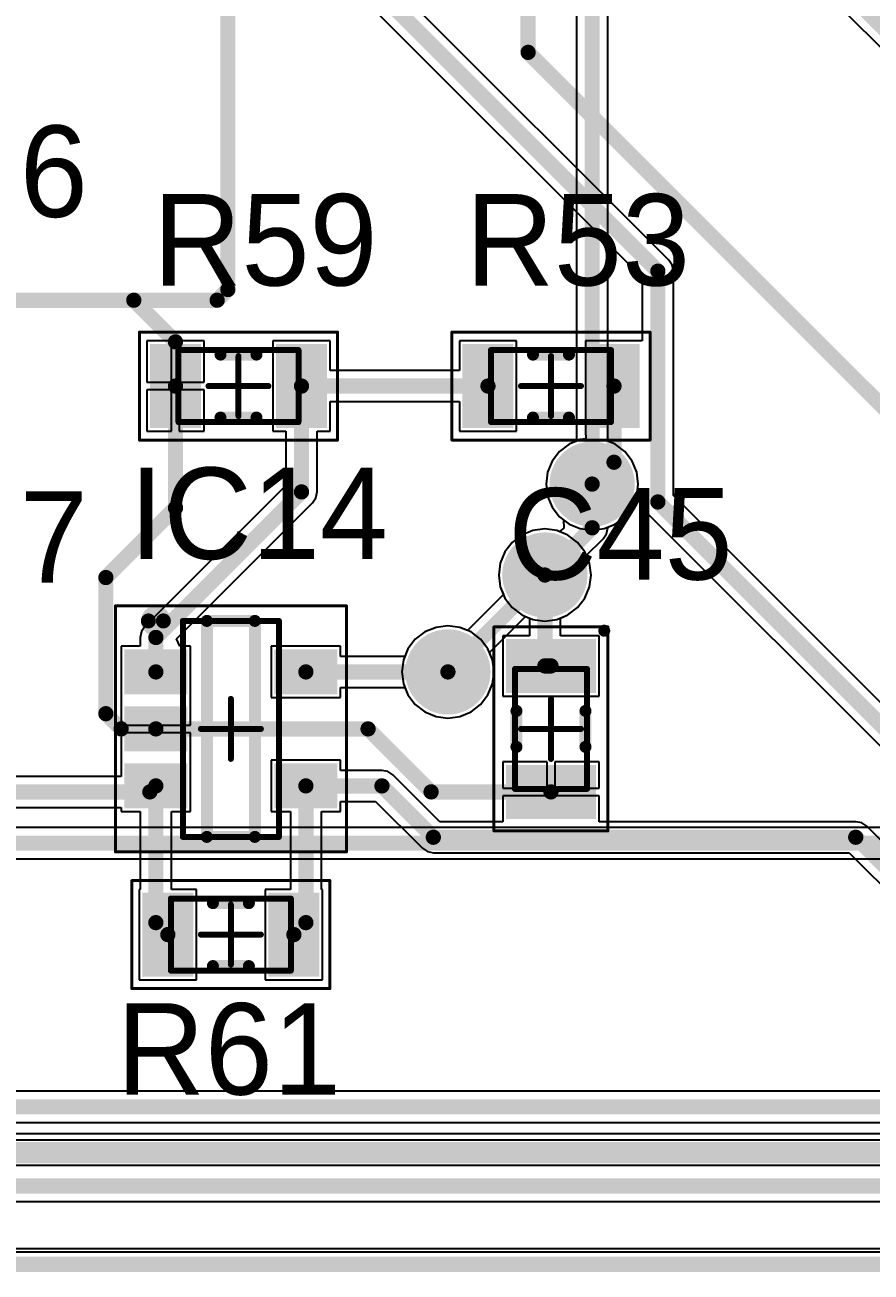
# Model space of a CAD drawing. Header units: millimetres. Extents: x 2.5 to 14.5, y 1.2 to 4.8.
# Drawn here: x 6.385 to 6.94, y 1.344 to 2.162 of the extents above; entities that cross this region are included whole.
import ezdxf

# ---------------------------------------------------------------- set-up
doc = ezdxf.new("R2010")
doc.units = ezdxf.units.MM
doc.header["$MEASUREMENT"] = 0
for name, color, linetype in [('BottomLayer', 5, 'Continuous'), ('BottomSolder', 6, 'Continuous'), ('ConnectLayer', 7, 'Continuous'), ('Mechanical13', 56, 'Continuous'), ('Mechanical15', 56, 'Continuous'), ('MultiLayer', 9, 'Continuous'), ('TopLayer', 1, 'Continuous'), ('TopOverlay', 2, 'Continuous'), ('TopPaste', 8, 'Continuous'), ('TopSolder', 216, 'Continuous'), ('ViaHoleLayer', 16, 'Continuous')]:
    doc.layers.add(name, color=color, linetype=linetype)

# ---------------------------------------------------------------- blocks, each defined once
blk = doc.blocks.new('RESC_0805_2012_40')
at = {"layer": 'Mechanical13', "const_width": 0.00394}
for points in [[(0.03937, 0.02362), (-0.03937, 0.02362)], [(-0.03937, 0.02362), (-0.03937, -0.02362)], [(0.03937, 0.02362), (0.03937, -0.02362)], [(0.03937, -0.02362), (-0.03937, -0.02362)]]:
    blk.add_lwpolyline(points, dxfattribs=at)
at = {"layer": 'Mechanical13', "const_width": 0.00197}
for points in [[(-0.04035, 0.02362, 1), (-0.03839, 0.02362, 1)], [(-0.04035, 0.02362, 1), (-0.03839, 0.02362, 1)], [(0.03839, 0.02362, 1), (0.04035, 0.02362, 1)], [(0.03839, 0.02362, 1), (0.04035, 0.02362, 1)], [(-0.04035, -0.02362, 1), (-0.03839, -0.02362, 1)], [(-0.04035, -0.02362, 1), (-0.03839, -0.02362, 1)], [(0.03839, -0.02362, 1), (0.04035, -0.02362, 1)], [(0.03839, -0.02362, 1), (0.04035, -0.02362, 1)]]:
    blk.add_lwpolyline(points, format="xyb", close=True, dxfattribs=at)
at = {"layer": 'Mechanical15'}
for points, const_width in [([(0.06496, 0.03543), (-0.06496, 0.03543)], 0.00197), ([(-0.06496, 0.03543), (-0.06496, -0.03543)], 0.00197), ([(0.06496, 0.03543), (0.06496, -0.03543)], 0.00197), ([(0, 0.01968), (0, -0.01969)], 0.00394), ([(0.01968, 0), (-0.01969, 0)], 0.00394), ([(0.06496, -0.03543), (-0.06496, -0.03543)], 0.00197)]:
    blk.add_lwpolyline(points, dxfattribs=dict(at, const_width=const_width))
for points, const_width in [([(-0.06545, 0.03543, 1), (-0.06447, 0.03543, 1)], 0.000984), ([(-0.06545, 0.03543, 1), (-0.06447, 0.03543, 1)], 0.000984), ([(0.06447, 0.03543, 1), (0.06545, 0.03543, 1)], 0.000984), ([(0.06447, 0.03543, 1), (0.06545, 0.03543, 1)], 0.000984), ([(-0.00098, 0.01968, 1), (0.00098, 0.01968, 1)], 0.00197), ([(-0.02067, 0, 1), (-0.0187, 0, 1)], 0.00197), ([(0.0187, 0, 1), (0.02067, 0, 1)], 0.00197), ([(-0.00098, -0.01969, 1), (0.00098, -0.01969, 1)], 0.00197), ([(-0.06545, -0.03543, 1), (-0.06447, -0.03543, 1)], 0.000984), ([(-0.06545, -0.03543, 1), (-0.06447, -0.03543, 1)], 0.000984), ([(0.06447, -0.03543, 1), (0.06545, -0.03543, 1)], 0.000984), ([(0.06447, -0.03543, 1), (0.06545, -0.03543, 1)], 0.000984)]:
    blk.add_lwpolyline(points, format="xyb", close=True, dxfattribs=dict(at, const_width=const_width))
at = {"layer": 'TopLayer'}
for points in [[(-0.02756, -0.02461), (-0.02756, 0.02461), (-0.05512, -0.02461), (-0.05512, 0.02461)], [(0.05512, -0.02461), (0.05512, 0.02461), (0.02756, -0.02461), (0.02756, 0.02461)]]:
    blk.add_solid(points, dxfattribs=at)
at = {"layer": 'TopOverlay', "const_width": 0.00787}
for points in [[(0.01181, 0.02067), (-0.01181, 0.02067)], [(0.01181, -0.02067), (-0.01181, -0.02067)]]:
    blk.add_lwpolyline(points, dxfattribs=at)
at = {"layer": 'TopOverlay', "const_width": 0.00394}
for points in [[(-0.01378, 0.02067, 1), (-0.00984, 0.02067, 1)], [(0.00984, 0.02067, 1), (0.01378, 0.02067, 1)], [(-0.01378, -0.02067, 1), (-0.00984, -0.02067, 1)], [(0.00984, -0.02067, 1), (0.01378, -0.02067, 1)]]:
    blk.add_lwpolyline(points, format="xyb", close=True, dxfattribs=at)
at = {"layer": 'TopPaste'}
for points in [[(-0.02756, -0.02461), (-0.02756, 0.02461), (-0.05512, -0.02461), (-0.05512, 0.02461)], [(0.05512, -0.02461), (0.05512, 0.02461), (0.02756, -0.02461), (0.02756, 0.02461)]]:
    blk.add_solid(points, dxfattribs=at)
at = {"layer": 'TopSolder'}
for points in [[(-0.02461, -0.02756), (-0.02461, 0.02756), (-0.05807, -0.02756), (-0.05807, 0.02756)], [(0.05807, -0.02756), (0.05807, 0.02756), (0.02461, -0.02756), (0.02461, 0.02756)]]:
    blk.add_solid(points, dxfattribs=at)
blk = doc.blocks.new('RESC_0805_2012_42')
at = {"layer": 'Mechanical13', "const_width": 0.00394}
for points in [[(-0.03937, 0.02362), (-0.03937, -0.02362)], [(0.03937, 0.02362), (-0.03937, 0.02362)], [(0.03937, 0.02362), (0.03937, -0.02362)], [(0.03937, -0.02362), (-0.03937, -0.02362)]]:
    blk.add_lwpolyline(points, dxfattribs=at)
at = {"layer": 'Mechanical13', "const_width": 0.00197}
for points in [[(-0.04035, 0.02362, 1), (-0.03839, 0.02362, 1)], [(-0.04035, 0.02362, 1), (-0.03839, 0.02362, 1)], [(0.03839, 0.02362, 1), (0.04035, 0.02362, 1)], [(0.03839, 0.02362, 1), (0.04035, 0.02362, 1)], [(-0.04035, -0.02362, 1), (-0.03839, -0.02362, 1)], [(-0.04035, -0.02362, 1), (-0.03839, -0.02362, 1)], [(0.03839, -0.02362, 1), (0.04035, -0.02362, 1)], [(0.03839, -0.02362, 1), (0.04035, -0.02362, 1)]]:
    blk.add_lwpolyline(points, format="xyb", close=True, dxfattribs=at)
at = {"layer": 'Mechanical15'}
for points, const_width in [([(-0.06496, 0.03543), (-0.06496, -0.03543)], 0.00197), ([(0.06496, 0.03543), (-0.06496, 0.03543)], 0.00197), ([(0.06496, 0.03543), (0.06496, -0.03543)], 0.00197), ([(0, 0.01968), (0, -0.01969)], 0.00394), ([(0.01968, 0), (-0.01969, 0)], 0.00394), ([(0.06496, -0.03543), (-0.06496, -0.03543)], 0.00197)]:
    blk.add_lwpolyline(points, dxfattribs=dict(at, const_width=const_width))
for points, const_width in [([(-0.06545, 0.03543, 1), (-0.06447, 0.03543, 1)], 0.000984), ([(-0.06545, 0.03543, 1), (-0.06447, 0.03543, 1)], 0.000984), ([(0.06447, 0.03543, 1), (0.06545, 0.03543, 1)], 0.000984), ([(0.06447, 0.03543, 1), (0.06545, 0.03543, 1)], 0.000984), ([(-0.00098, 0.01968, 1), (0.00098, 0.01968, 1)], 0.00197), ([(-0.02067, 0, 1), (-0.0187, 0, 1)], 0.00197), ([(0.0187, 0, 1), (0.02067, 0, 1)], 0.00197), ([(-0.00098, -0.01969, 1), (0.00098, -0.01969, 1)], 0.00197), ([(-0.06545, -0.03543, 1), (-0.06447, -0.03543, 1)], 0.000984), ([(-0.06545, -0.03543, 1), (-0.06447, -0.03543, 1)], 0.000984), ([(0.06447, -0.03543, 1), (0.06545, -0.03543, 1)], 0.000984), ([(0.06447, -0.03543, 1), (0.06545, -0.03543, 1)], 0.000984)]:
    blk.add_lwpolyline(points, format="xyb", close=True, dxfattribs=dict(at, const_width=const_width))
at = {"layer": 'TopLayer'}
for points in [[(-0.02756, -0.02461), (-0.02756, 0.02461), (-0.05512, -0.02461), (-0.05512, 0.02461)], [(0.05512, -0.02461), (0.05512, 0.02461), (0.02756, -0.02461), (0.02756, 0.02461)]]:
    blk.add_solid(points, dxfattribs=at)
at = {"layer": 'TopOverlay', "const_width": 0.00787}
for points in [[(0.01181, 0.02067), (-0.01181, 0.02067)], [(0.01181, -0.02067), (-0.01181, -0.02067)]]:
    blk.add_lwpolyline(points, dxfattribs=at)
at = {"layer": 'TopOverlay', "const_width": 0.00394}
for points in [[(-0.01378, 0.02067, 1), (-0.00984, 0.02067, 1)], [(0.00984, 0.02067, 1), (0.01378, 0.02067, 1)], [(-0.01378, -0.02067, 1), (-0.00984, -0.02067, 1)], [(0.00984, -0.02067, 1), (0.01378, -0.02067, 1)]]:
    blk.add_lwpolyline(points, format="xyb", close=True, dxfattribs=at)
at = {"layer": 'TopPaste'}
for points in [[(-0.02756, -0.02461), (-0.02756, 0.02461), (-0.05512, -0.02461), (-0.05512, 0.02461)], [(0.05512, -0.02461), (0.05512, 0.02461), (0.02756, -0.02461), (0.02756, 0.02461)]]:
    blk.add_solid(points, dxfattribs=at)
at = {"layer": 'TopSolder'}
for points in [[(-0.02461, -0.02756), (-0.02461, 0.02756), (-0.05807, -0.02756), (-0.05807, 0.02756)], [(0.05807, -0.02756), (0.05807, 0.02756), (0.02461, -0.02756), (0.02461, 0.02756)]]:
    blk.add_solid(points, dxfattribs=at)
blk = doc.blocks.new('RESC_0805_2012_48')
at = {"layer": 'Mechanical13', "const_width": 0.00394}
for points in [[(-0.03937, 0.02362), (-0.03937, -0.02362)], [(0.03937, 0.02362), (-0.03937, 0.02362)], [(0.03937, 0.02362), (0.03937, -0.02362)], [(0.03937, -0.02362), (-0.03937, -0.02362)]]:
    blk.add_lwpolyline(points, dxfattribs=at)
at = {"layer": 'Mechanical13', "const_width": 0.00197}
for points in [[(-0.04035, 0.02362, 1), (-0.03839, 0.02362, 1)], [(-0.04035, 0.02362, 1), (-0.03839, 0.02362, 1)], [(0.03839, 0.02362, 1), (0.04035, 0.02362, 1)], [(0.03839, 0.02362, 1), (0.04035, 0.02362, 1)], [(-0.04035, -0.02362, 1), (-0.03839, -0.02362, 1)], [(-0.04035, -0.02362, 1), (-0.03839, -0.02362, 1)], [(0.03839, -0.02362, 1), (0.04035, -0.02362, 1)], [(0.03839, -0.02362, 1), (0.04035, -0.02362, 1)]]:
    blk.add_lwpolyline(points, format="xyb", close=True, dxfattribs=at)
at = {"layer": 'Mechanical15'}
for points, const_width in [([(-0.06496, 0.03543), (-0.06496, -0.03543)], 0.00197), ([(0.06496, 0.03543), (-0.06496, 0.03543)], 0.00197), ([(0.06496, 0.03543), (0.06496, -0.03543)], 0.00197), ([(0, 0.01968), (0, -0.01969)], 0.00394), ([(0.01968, 0), (-0.01969, 0)], 0.00394), ([(0.06496, -0.03543), (-0.06496, -0.03543)], 0.00197)]:
    blk.add_lwpolyline(points, dxfattribs=dict(at, const_width=const_width))
for points, const_width in [([(-0.06545, 0.03543, 1), (-0.06447, 0.03543, 1)], 0.000984), ([(-0.06545, 0.03543, 1), (-0.06447, 0.03543, 1)], 0.000984), ([(0.06447, 0.03543, 1), (0.06545, 0.03543, 1)], 0.000984), ([(0.06447, 0.03543, 1), (0.06545, 0.03543, 1)], 0.000984), ([(-0.00098, 0.01968, 1), (0.00098, 0.01968, 1)], 0.00197), ([(-0.02067, 0, 1), (-0.0187, 0, 1)], 0.00197), ([(0.0187, 0, 1), (0.02067, 0, 1)], 0.00197), ([(-0.00098, -0.01969, 1), (0.00098, -0.01969, 1)], 0.00197), ([(-0.06545, -0.03543, 1), (-0.06447, -0.03543, 1)], 0.000984), ([(-0.06545, -0.03543, 1), (-0.06447, -0.03543, 1)], 0.000984), ([(0.06447, -0.03543, 1), (0.06545, -0.03543, 1)], 0.000984), ([(0.06447, -0.03543, 1), (0.06545, -0.03543, 1)], 0.000984)]:
    blk.add_lwpolyline(points, format="xyb", close=True, dxfattribs=dict(at, const_width=const_width))
at = {"layer": 'TopLayer'}
for points in [[(-0.02756, -0.02461), (-0.02756, 0.02461), (-0.05512, -0.02461), (-0.05512, 0.02461)], [(0.05512, -0.02461), (0.05512, 0.02461), (0.02756, -0.02461), (0.02756, 0.02461)]]:
    blk.add_solid(points, dxfattribs=at)
at = {"layer": 'TopOverlay', "const_width": 0.00787}
for points in [[(0.01181, 0.02067), (-0.01181, 0.02067)], [(0.01181, -0.02067), (-0.01181, -0.02067)]]:
    blk.add_lwpolyline(points, dxfattribs=at)
at = {"layer": 'TopOverlay', "const_width": 0.00394}
for points in [[(-0.01378, 0.02067, 1), (-0.00984, 0.02067, 1)], [(0.00984, 0.02067, 1), (0.01378, 0.02067, 1)], [(-0.01378, -0.02067, 1), (-0.00984, -0.02067, 1)], [(0.00984, -0.02067, 1), (0.01378, -0.02067, 1)]]:
    blk.add_lwpolyline(points, format="xyb", close=True, dxfattribs=at)
at = {"layer": 'TopPaste'}
for points in [[(-0.02756, -0.02461), (-0.02756, 0.02461), (-0.05512, -0.02461), (-0.05512, 0.02461)], [(0.05512, -0.02461), (0.05512, 0.02461), (0.02756, -0.02461), (0.02756, 0.02461)]]:
    blk.add_solid(points, dxfattribs=at)
at = {"layer": 'TopSolder'}
for points in [[(-0.02461, -0.02756), (-0.02461, 0.02756), (-0.05807, -0.02756), (-0.05807, 0.02756)], [(0.05807, -0.02756), (0.05807, 0.02756), (0.02461, -0.02756), (0.02461, 0.02756)]]:
    blk.add_solid(points, dxfattribs=at)
blk = doc.blocks.new('SOT95P245X110_5N_127')
at = {"layer": 'Mechanical13', "const_width": 0.00394}
for points in [[(-0.0315, 0.07087), (0.0315, 0.07087)], [(-0.0315, -0.07087), (-0.0315, 0.07087)], [(0.0315, -0.07087), (0.0315, 0.07087)], [(-0.0315, -0.07087), (0.0315, -0.07087)]]:
    blk.add_lwpolyline(points, dxfattribs=at)
at = {"layer": 'Mechanical13', "const_width": 0.00197}
for points in [[(-0.03248, 0.07087, 1), (-0.03051, 0.07087, 1)], [(-0.03248, 0.07087, 1), (-0.03051, 0.07087, 1)], [(0.03051, 0.07087, 1), (0.03248, 0.07087, 1)], [(0.03051, 0.07087, 1), (0.03248, 0.07087, 1)], [(-0.03248, -0.07087, 1), (-0.03051, -0.07087, 1)], [(-0.03248, -0.07087, 1), (-0.03051, -0.07087, 1)], [(0.03051, -0.07087, 1), (0.03248, -0.07087, 1)], [(0.03051, -0.07087, 1), (0.03248, -0.07087, 1)]]:
    blk.add_lwpolyline(points, format="xyb", close=True, dxfattribs=at)
at = {"layer": 'Mechanical15'}
for points, const_width in [([(-0.07579, 0.08071), (0.07579, 0.08071)], 0.00197), ([(-0.07579, -0.08071), (-0.07579, 0.08071)], 0.00197), ([(0.07579, -0.08071), (0.07579, 0.08071)], 0.00197), ([(0, -0.01968), (0, 0.01969)], 0.00394), ([(-0.01968, 0), (0.01969, 0)], 0.00394), ([(-0.07579, -0.08071), (0.07579, -0.08071)], 0.00197)]:
    blk.add_lwpolyline(points, dxfattribs=dict(at, const_width=const_width))
for points, const_width in [([(-0.07628, 0.08071, 1), (-0.0753, 0.08071, 1)], 0.000984), ([(-0.07628, 0.08071, 1), (-0.0753, 0.08071, 1)], 0.000984), ([(0.0753, 0.08071, 1), (0.07628, 0.08071, 1)], 0.000984), ([(0.0753, 0.08071, 1), (0.07628, 0.08071, 1)], 0.000984), ([(-0.00098, 0.01969, 1), (0.00098, 0.01969, 1)], 0.00197), ([(-0.02067, 0, 1), (-0.0187, 0, 1)], 0.00197), ([(0.0187, 0, 1), (0.02067, 0, 1)], 0.00197), ([(-0.00098, -0.01968, 1), (0.00098, -0.01968, 1)], 0.00197), ([(-0.07628, -0.08071, 1), (-0.0753, -0.08071, 1)], 0.000984), ([(-0.07628, -0.08071, 1), (-0.0753, -0.08071, 1)], 0.000984), ([(0.0753, -0.08071, 1), (0.07628, -0.08071, 1)], 0.000984), ([(0.0753, -0.08071, 1), (0.07628, -0.08071, 1)], 0.000984)]:
    blk.add_lwpolyline(points, format="xyb", close=True, dxfattribs=dict(at, const_width=const_width))
at = {"layer": 'TopLayer'}
for points in [[(-0.0315, 0.02559), (-0.0315, 0.04921), (-0.06693, 0.02559), (-0.06693, 0.04921)], [(0.06693, 0.02559), (0.06693, 0.04921), (0.0315, 0.02559), (0.0315, 0.04921)], [(-0.0315, -0.01181), (-0.0315, 0.01181), (-0.06693, -0.01181), (-0.06693, 0.01181)], [(-0.0315, -0.04921), (-0.0315, -0.02559), (-0.06693, -0.04921), (-0.06693, -0.02559)], [(0.06693, -0.04921), (0.06693, -0.02559), (0.0315, -0.04921), (0.0315, -0.02559)]]:
    blk.add_solid(points, dxfattribs=at)
at = {"layer": 'TopOverlay'}
for points, const_width in [([(-0.04429, 0.07087, 1), (-0.05413, 0.07087, 1)], 0.00984), ([(-0.05659, 0.07087, 1), (-0.05167, 0.07087, 1)], 0.00492), ([(-0.04675, 0.07087, 1), (-0.04183, 0.07087, 1)], 0.00492), ([(-0.01772, 0.07087, 1), (-0.01378, 0.07087, 1)], 0.00394), ([(-0.01772, 0.07087, 1), (-0.01378, 0.07087, 1)], 0.00394), ([(0.01378, 0.07087, 1), (0.01772, 0.07087, 1)], 0.00394), ([(0.01378, 0.07087, 1), (0.01772, 0.07087, 1)], 0.00394), ([(-0.01772, -0.07087, 1), (-0.01378, -0.07087, 1)], 0.00394), ([(-0.01772, -0.07087, 1), (-0.01378, -0.07087, 1)], 0.00394), ([(0.01378, -0.07087, 1), (0.01772, -0.07087, 1)], 0.00394), ([(0.01378, -0.07087, 1), (0.01772, -0.07087, 1)], 0.00394)]:
    blk.add_lwpolyline(points, format="xyb", close=True, dxfattribs=dict(at, const_width=const_width))
at = {"layer": 'TopOverlay', "const_width": 0.00787}
for points in [[(-0.01575, -0.07087), (-0.01575, 0.07087)], [(-0.01575, 0.07087), (0.01575, 0.07087)], [(0.01575, -0.07087), (0.01575, 0.07087)], [(-0.01575, -0.07087), (0.01575, -0.07087)]]:
    blk.add_lwpolyline(points, dxfattribs=at)
at = {"layer": 'TopPaste'}
for points in [[(-0.0315, 0.02559), (-0.0315, 0.04921), (-0.06693, 0.02559), (-0.06693, 0.04921)], [(0.06693, 0.02559), (0.06693, 0.04921), (0.0315, 0.02559), (0.0315, 0.04921)], [(-0.0315, -0.01181), (-0.0315, 0.01181), (-0.06693, -0.01181), (-0.06693, 0.01181)], [(-0.0315, -0.04921), (-0.0315, -0.02559), (-0.06693, -0.04921), (-0.06693, -0.02559)], [(0.06693, -0.04921), (0.06693, -0.02559), (0.0315, -0.04921), (0.0315, -0.02559)]]:
    blk.add_solid(points, dxfattribs=at)
at = {"layer": 'TopSolder'}
for points in [[(-0.02854, 0.02264), (-0.02854, 0.05217), (-0.06988, 0.02264), (-0.06988, 0.05217)], [(0.06988, 0.02264), (0.06988, 0.05217), (0.02854, 0.02264), (0.02854, 0.05217)], [(-0.02854, -0.01476), (-0.02854, 0.01476), (-0.06988, -0.01476), (-0.06988, 0.01476)], [(-0.02854, -0.05217), (-0.02854, -0.02264), (-0.06988, -0.05217), (-0.06988, -0.02264)], [(0.06988, -0.05217), (0.06988, -0.02264), (0.02854, -0.05217), (0.02854, -0.02264)]]:
    blk.add_solid(points, dxfattribs=at)
blk = doc.blocks.new('CAPCP2012X06N_160')
at = {"layer": 'Mechanical13', "const_width": 0.00394}
for points in [[(-0.03937, -0.02362), (-0.03937, 0.02362)], [(0.03937, 0.02362), (-0.03937, 0.02362)], [(0.03937, -0.02362), (0.03937, 0.02362)], [(0.03937, -0.02362), (-0.03937, -0.02362)]]:
    blk.add_lwpolyline(points, dxfattribs=at)
at = {"layer": 'Mechanical13', "const_width": 0.00197}
for points in [[(-0.04035, 0.02362, 1), (-0.03839, 0.02362, 1)], [(-0.04035, 0.02362, 1), (-0.03839, 0.02362, 1)], [(0.03839, 0.02362, 1), (0.04035, 0.02362, 1)], [(0.03839, 0.02362, 1), (0.04035, 0.02362, 1)], [(-0.04035, -0.02362, 1), (-0.03839, -0.02362, 1)], [(-0.04035, -0.02362, 1), (-0.03839, -0.02362, 1)], [(0.03839, -0.02362, 1), (0.04035, -0.02362, 1)], [(0.03839, -0.02362, 1), (0.04035, -0.02362, 1)]]:
    blk.add_lwpolyline(points, format="xyb", close=True, dxfattribs=at)
at = {"layer": 'Mechanical15'}
for points, const_width in [([(-0.06693, -0.0374), (-0.06693, 0.0374)], 0.00197), ([(0.06693, 0.0374), (-0.06693, 0.0374)], 0.00197), ([(0.06693, -0.0374), (0.06693, 0.0374)], 0.00197), ([(0, -0.01968), (0, 0.01969)], 0.00394), ([(0.01968, 0), (-0.01969, 0)], 0.00394), ([(0.06693, -0.0374), (-0.06693, -0.0374)], 0.00197)]:
    blk.add_lwpolyline(points, dxfattribs=dict(at, const_width=const_width))
for points, const_width in [([(-0.06742, 0.0374, 1), (-0.06644, 0.0374, 1)], 0.000984), ([(-0.06742, 0.0374, 1), (-0.06644, 0.0374, 1)], 0.000984), ([(0.06644, 0.0374, 1), (0.06742, 0.0374, 1)], 0.000984), ([(0.06644, 0.0374, 1), (0.06742, 0.0374, 1)], 0.000984), ([(-0.00098, 0.01969, 1), (0.00098, 0.01969, 1)], 0.00197), ([(-0.02067, 0, 1), (-0.0187, 0, 1)], 0.00197), ([(0.0187, 0, 1), (0.02067, 0, 1)], 0.00197), ([(-0.00098, -0.01968, 1), (0.00098, -0.01968, 1)], 0.00197), ([(-0.06742, -0.0374, 1), (-0.06644, -0.0374, 1)], 0.000984), ([(-0.06742, -0.0374, 1), (-0.06644, -0.0374, 1)], 0.000984), ([(0.06644, -0.0374, 1), (0.06742, -0.0374, 1)], 0.000984), ([(0.06644, -0.0374, 1), (0.06742, -0.0374, 1)], 0.000984)]:
    blk.add_lwpolyline(points, format="xyb", close=True, dxfattribs=dict(at, const_width=const_width))
at = {"layer": 'TopLayer'}
for points in [[(-0.02657, -0.02657), (-0.02657, 0.02657), (-0.0561, -0.02657), (-0.0561, 0.02657)], [(0.0561, -0.02657), (0.0561, 0.02657), (0.02657, -0.02657), (0.02657, 0.02657)]]:
    blk.add_solid(points, dxfattribs=at)
at = {"layer": 'TopOverlay'}
for points, const_width in [([(-0.06249, 0.03493, 1), (-0.06642, 0.03493, 1)], 0.00394), ([(-0.06741, 0.03493, 1), (-0.06544, 0.03493, 1)], 0.00197), ([(-0.06347, 0.03493, 1), (-0.0615, 0.03493, 1)], 0.00197), ([(-0.01378, 0.02264, 1), (-0.00984, 0.02264, 1)], 0.00394), ([(0.00984, 0.02264, 1), (0.01378, 0.02264, 1)], 0.00394), ([(-0.01378, -0.02264, 1), (-0.00984, -0.02264, 1)], 0.00394), ([(0.00984, -0.02264, 1), (0.01378, -0.02264, 1)], 0.00394)]:
    blk.add_lwpolyline(points, format="xyb", close=True, dxfattribs=dict(at, const_width=const_width))
at = {"layer": 'TopOverlay', "const_width": 0.00787}
for points in [[(0.01181, 0.02264), (-0.01181, 0.02264)], [(0.01181, -0.02264), (-0.01181, -0.02264)]]:
    blk.add_lwpolyline(points, dxfattribs=at)
at = {"layer": 'TopPaste'}
for points in [[(-0.02657, -0.02657), (-0.02657, 0.02657), (-0.0561, -0.02657), (-0.0561, 0.02657)], [(0.0561, -0.02657), (0.0561, 0.02657), (0.02657, -0.02657), (0.02657, 0.02657)]]:
    blk.add_solid(points, dxfattribs=at)
at = {"layer": 'TopSolder'}
for points in [[(-0.02362, -0.02953), (-0.02362, 0.02953), (-0.05905, -0.02953), (-0.05905, 0.02953)], [(0.05905, -0.02953), (0.05905, 0.02953), (0.02362, -0.02953), (0.02362, 0.02953)]]:
    blk.add_solid(points, dxfattribs=at)

msp = doc.modelspace()

# ---------------------------------------------------------------- linework, layer by layer
at = {"layer": 'BottomLayer', "const_width": 0.01}
for points in [[(6.757, 1.86068), (6.757, 2.351)], [(6.757, 2.351), (7.303, 1.805)], [(6.757, 1.832), (6.757, 1.86068)], [(6.726, 1.801), (6.757, 1.832)], [(6.6624, 1.7374), (6.726, 1.801)], [(6.06866, 1.625), (7.19, 1.625)], [(4.827, 1.452), (7.069, 1.452)], [(4.731, 1.424), (10.223, 1.424)]]:
    msp.add_lwpolyline(points, dxfattribs=at)
at = {"layer": 'BottomLayer'}
for points, const_width in [([(6.7445, 1.86068, 1), (6.7695, 1.86068, 1)], 0.025), ([(6.7545, 1.86068, 1), (6.7595, 1.86068, 1)], 0.005), ([(6.7545, 1.86068, 1), (6.7595, 1.86068, 1)], 0.005), ([(6.7545, 1.832, 1), (6.7595, 1.832, 1)], 0.005), ([(6.7545, 1.832, 1), (6.7595, 1.832, 1)], 0.005), ([(6.7135, 1.801, 1), (6.7385, 1.801, 1)], 0.025), ([(6.7235, 1.801, 1), (6.7285, 1.801, 1)], 0.005), ([(6.7235, 1.801, 1), (6.7285, 1.801, 1)], 0.005), ([(6.6499, 1.7374, 1), (6.6749, 1.7374, 1)], 0.025), ([(6.6599, 1.7374, 1), (6.6649, 1.7374, 1)], 0.005)]:
    msp.add_lwpolyline(points, format="xyb", close=True, dxfattribs=dict(at, const_width=const_width))
at = {"layer": 'BottomSolder', "const_width": 0.02795}
for points in [[(6.74302, 1.86068, 1), (6.77098, 1.86068, 1)], [(6.71202, 1.801, 1), (6.73998, 1.801, 1)], [(6.64843, 1.7374, 1), (6.67638, 1.7374, 1)]]:
    msp.add_lwpolyline(points, format="xyb", close=True, dxfattribs=at)
at = {"layer": 'ConnectLayer'}
for p, q in [((6.7468, 2.32275), (6.7468, 1.88892)), ((6.7672, 1.88892), (6.7672, 2.31931)), ((6.7722, 2.32138), (7.27582, 1.81777)), ((6.80733, 2.0076), (6.59012, 2.22481)), ((6.5757, 2.21039), (6.78992, 1.99617)), ((6.80954, 2.0043), (6.80733, 2.0076)), ((6.81031, 2.00039), (6.80954, 2.0043)), ((6.81031, 1.85317), (6.81031, 2.00039)), ((6.78992, 1.99617), (6.78992, 1.95461)), ((6.48116, 1.95461), (6.46488, 1.95461)), ((6.46488, 1.95461), (6.46488, 1.9275)), ((6.48116, 1.9275), (6.48116, 1.95461)), ((6.50244, 1.95461), (6.48616, 1.95461)), ((6.48616, 1.95461), (6.48616, 1.9275)), ((6.50244, 1.9275), (6.50244, 1.95461)), ((6.58512, 1.95461), (6.54756, 1.95461)), ((6.54756, 1.95461), (6.54756, 1.89539)), ((6.58512, 1.9352), (6.58512, 1.95461)), ((6.70744, 1.95461), (6.66988, 1.95461)), ((6.66988, 1.95461), (6.66988, 1.9352)), ((6.70744, 1.89539), (6.70744, 1.95461)), ((6.78992, 1.95461), (6.75256, 1.95461)), ((6.75256, 1.95461), (6.75256, 1.89539)), ((6.66988, 1.9352), (6.58512, 1.9352)), ((6.46488, 1.9275), (6.48116, 1.9275)), ((6.48616, 1.9275), (6.50244, 1.9275)), ((6.48116, 1.9225), (6.46488, 1.9225)), ((6.46488, 1.9225), (6.46488, 1.89539)), ((6.48116, 1.89539), (6.48116, 1.9225)), ((6.50244, 1.9225), (6.48616, 1.9225)), ((6.48616, 1.9225), (6.48616, 1.89539)), ((6.50244, 1.89539), (6.50244, 1.9225)), ((6.58512, 1.89539), (6.58512, 1.9148)), ((6.58512, 1.9148), (6.66988, 1.9148)), ((6.66988, 1.9148), (6.66988, 1.89539)), ((6.46488, 1.89539), (6.48116, 1.89539)), ((6.48616, 1.89539), (6.50244, 1.89539)), ((6.54756, 1.89539), (6.55614, 1.89539)), ((6.55614, 1.89539), (6.55614, 1.85977)), ((6.57653, 1.85555), (6.57653, 1.89539)), ((6.57653, 1.89539), (6.58512, 1.89539)), ((6.66988, 1.89539), (6.70744, 1.89539)), ((6.75256, 1.89539), (6.75256, 1.89539)), ((6.75256, 1.89539), (6.75289, 1.89039)), ((6.74187, 1.88688), (6.7356, 1.88207)), ((6.74187, 1.88688), (6.7356, 1.88207)), ((6.74917, 1.8899), (6.74187, 1.88688)), ((6.7468, 1.88892), (6.74187, 1.88688)), ((6.75289, 1.89039), (6.74917, 1.8899)), ((6.77213, 1.88688), (6.7672, 1.88892)), ((6.7784, 1.88207), (6.77213, 1.88688)), ((6.73079, 1.87581), (6.72777, 1.86851)), ((6.73079, 1.87581), (6.72777, 1.86851)), ((6.7356, 1.88207), (6.73079, 1.87581)), ((6.7356, 1.88207), (6.73079, 1.87581)), ((6.7832, 1.87581), (6.7784, 1.88207)), ((6.78623, 1.86851), (6.7832, 1.87581)), ((6.72777, 1.86851), (6.72674, 1.86068)), ((6.72777, 1.86851), (6.72674, 1.86068)), ((6.78726, 1.86068), (6.78623, 1.86851)), ((6.55614, 1.85977), (6.46358, 1.76721)), ((6.72674, 1.86068), (6.72777, 1.85284)), ((6.72674, 1.86068), (6.72777, 1.85284)), ((6.78623, 1.85284), (6.78726, 1.86068)), ((6.57355, 1.84834), (6.57576, 1.85165)), ((6.57576, 1.85165), (6.57653, 1.85555)), ((6.72777, 1.85284), (6.73079, 1.84555)), ((6.72777, 1.85284), (6.73079, 1.84555)), ((6.7832, 1.84555), (6.78623, 1.85284)), ((7.00577, 1.65771), (6.81031, 1.85317)), ((6.48442, 1.75921), (6.57355, 1.84834)), ((6.73079, 1.84555), (6.7356, 1.83928)), ((6.73079, 1.84555), (6.7356, 1.83928)), ((6.7784, 1.83928), (6.7832, 1.84555)), ((6.7784, 1.83928), (6.7832, 1.84555)), ((6.7832, 1.84555), (6.78492, 1.84969)), ((6.78492, 1.84969), (6.78992, 1.84894)), ((6.78992, 1.84894), (6.7907, 1.84504)), ((6.7907, 1.84504), (6.79291, 1.84173)), ((6.79291, 1.84173), (7.11945, 1.5152)), ((6.7356, 1.83928), (6.73821, 1.83728)), ((6.7356, 1.83928), (6.74187, 1.83447)), ((6.73821, 1.83728), (6.73846, 1.8317)), ((6.74187, 1.83447), (6.74917, 1.83145)), ((6.76483, 1.83145), (6.77213, 1.83447)), ((6.7672, 1.83243), (6.77213, 1.83447)), ((6.77213, 1.83447), (6.7784, 1.83928)), ((6.77213, 1.83447), (6.7784, 1.83928)), ((6.71087, 1.8272), (6.7046, 1.8224)), ((6.71087, 1.8272), (6.7046, 1.8224)), ((6.71817, 1.83023), (6.71087, 1.8272)), ((6.71817, 1.83023), (6.71087, 1.8272)), ((6.726, 1.83126), (6.71817, 1.83023)), ((6.726, 1.83126), (6.71817, 1.83023)), ((6.73383, 1.83023), (6.726, 1.83126)), ((6.73383, 1.83023), (6.726, 1.83126)), ((6.73563, 1.82948), (6.73383, 1.83023)), ((6.74113, 1.8272), (6.73383, 1.83023)), ((6.73846, 1.8317), (6.73563, 1.82948)), ((6.7474, 1.8224), (6.74113, 1.8272)), ((6.74917, 1.83145), (6.757, 1.83042)), ((6.757, 1.83042), (6.76483, 1.83145)), ((6.76421, 1.82479), (6.76642, 1.8281)), ((6.76642, 1.8281), (6.7672, 1.832)), ((6.7672, 1.832), (6.7672, 1.83243)), ((6.7046, 1.8224), (6.69979, 1.81613)), ((6.7046, 1.8224), (6.69979, 1.81613)), ((6.75221, 1.81613), (6.7474, 1.8224)), ((6.75318, 1.81377), (6.76421, 1.82479)), ((6.69677, 1.80883), (6.69574, 1.801)), ((6.69677, 1.80883), (6.69574, 1.801)), ((6.69979, 1.81613), (6.69677, 1.80883)), ((6.69979, 1.81613), (6.69677, 1.80883)), ((6.75523, 1.80883), (6.75221, 1.81613)), ((6.75523, 1.80883), (6.75318, 1.81377)), ((6.75626, 1.801), (6.75523, 1.80883)), ((6.75626, 1.801), (6.75523, 1.80883)), ((6.69574, 1.801), (6.69677, 1.79317)), ((6.69574, 1.801), (6.69677, 1.79317)), ((6.75523, 1.79317), (6.75626, 1.801)), ((6.75523, 1.79317), (6.75626, 1.801)), ((6.69677, 1.79317), (6.69882, 1.78823)), ((6.69677, 1.79317), (6.69979, 1.78587)), ((6.75221, 1.78587), (6.75523, 1.79317)), ((6.75221, 1.78587), (6.75523, 1.79317)), ((6.69882, 1.78823), (6.67517, 1.76459)), ((6.69979, 1.78587), (6.7046, 1.7796)), ((6.7474, 1.7796), (6.75221, 1.78587)), ((6.7474, 1.7796), (6.75221, 1.78587)), ((6.7046, 1.7796), (6.71087, 1.77479)), ((6.74113, 1.77479), (6.7474, 1.7796)), ((6.74113, 1.77479), (6.7474, 1.7796)), ((6.68959, 1.75017), (6.71323, 1.77382)), ((6.71087, 1.77479), (6.7158, 1.77275)), ((6.71323, 1.77382), (6.71817, 1.77177)), ((6.7158, 1.77275), (6.7158, 1.7611)), ((6.71817, 1.77177), (6.726, 1.77074)), ((6.726, 1.77074), (6.73383, 1.77177)), ((6.73383, 1.77177), (6.74113, 1.77479)), ((6.7362, 1.77275), (6.74113, 1.77479)), ((6.7362, 1.7611), (6.7362, 1.77275)), ((6.46137, 1.7639), (6.46059, 1.76)), ((6.46059, 1.76), (6.46059, 1.75421)), ((6.46358, 1.76721), (6.46137, 1.7639)), ((6.64727, 1.76361), (6.64101, 1.7588)), ((6.64727, 1.76361), (6.64101, 1.7588)), ((6.65457, 1.76663), (6.64727, 1.76361)), ((6.65457, 1.76663), (6.64727, 1.76361)), ((6.6624, 1.76766), (6.65457, 1.76663)), ((6.6624, 1.76766), (6.65457, 1.76663)), ((6.67023, 1.76663), (6.6624, 1.76766)), ((6.67023, 1.76663), (6.6624, 1.76766)), ((6.67517, 1.76459), (6.67023, 1.76663)), ((6.67753, 1.76361), (6.67023, 1.76663)), ((6.6838, 1.7588), (6.67753, 1.76361)), ((6.7158, 1.7611), (6.69843, 1.7611)), ((6.69843, 1.7611), (6.69843, 1.72157)), ((6.76157, 1.7611), (6.7362, 1.7611)), ((6.76157, 1.72157), (6.76157, 1.7611)), ((6.46059, 1.75421), (6.44807, 1.75421)), ((6.44807, 1.75421), (6.44807, 1.72181)), ((6.48649, 1.75421), (6.48442, 1.75921)), ((6.4935, 1.75421), (6.48649, 1.75421)), ((6.4935, 1.72181), (6.4935, 1.75421)), ((6.59193, 1.75421), (6.5465, 1.75421)), ((6.5465, 1.75421), (6.5465, 1.72059)), ((6.59193, 1.7476), (6.59193, 1.75421)), ((6.6362, 1.75253), (6.63317, 1.74523)), ((6.6362, 1.75253), (6.63415, 1.7476)), ((6.64101, 1.7588), (6.6362, 1.75253)), ((6.64101, 1.7588), (6.6362, 1.75253)), ((6.68861, 1.75253), (6.6838, 1.7588)), ((6.69163, 1.74523), (6.68861, 1.75253)), ((6.63415, 1.7476), (6.59193, 1.7476)), ((6.63317, 1.74523), (6.63214, 1.7374)), ((6.69163, 1.74523), (6.68959, 1.75017)), ((6.69266, 1.7374), (6.69163, 1.74523)), ((6.69266, 1.7374), (6.69163, 1.74523)), ((6.63214, 1.7374), (6.63317, 1.72957)), ((6.69163, 1.72957), (6.69266, 1.7374)), ((6.69163, 1.72957), (6.69266, 1.7374)), ((6.59193, 1.72059), (6.59193, 1.72721)), ((6.59193, 1.72721), (6.63415, 1.72721)), ((6.63317, 1.72957), (6.6362, 1.72227)), ((6.63415, 1.72721), (6.6362, 1.72227)), ((6.68861, 1.72227), (6.69163, 1.72957)), ((6.68861, 1.72227), (6.69163, 1.72957)), ((6.44807, 1.72181), (6.44807, 1.72059)), ((6.44807, 1.72059), (6.44807, 1.71681)), ((6.4935, 1.72059), (6.4935, 1.72181)), ((6.4935, 1.71681), (6.4935, 1.72059)), ((6.5465, 1.72059), (6.59193, 1.72059)), ((6.6362, 1.72227), (6.64101, 1.71601)), ((6.6362, 1.72227), (6.64101, 1.71601)), ((6.6838, 1.71601), (6.68861, 1.72227)), ((6.6838, 1.71601), (6.68861, 1.72227)), ((6.69843, 1.72157), (6.76157, 1.72157)), ((6.44807, 1.71681), (6.44807, 1.71559)), ((6.44807, 1.71559), (6.44807, 1.7025)), ((6.4935, 1.71559), (6.4935, 1.71681)), ((6.4935, 1.7025), (6.4935, 1.71559)), ((6.64101, 1.71601), (6.64727, 1.7112)), ((6.64101, 1.71601), (6.64727, 1.7112)), ((6.64727, 1.7112), (6.65457, 1.70817)), ((6.64727, 1.7112), (6.65457, 1.70817)), ((6.67023, 1.70817), (6.67753, 1.7112)), ((6.67023, 1.70817), (6.67753, 1.7112)), ((6.67753, 1.7112), (6.6838, 1.71601)), ((6.67753, 1.7112), (6.6838, 1.71601)), ((6.44807, 1.7025), (6.47079, 1.7025)), ((6.47079, 1.7025), (6.4935, 1.7025)), ((6.65457, 1.70817), (6.6624, 1.70714)), ((6.65457, 1.70817), (6.6624, 1.70714)), ((6.6624, 1.70714), (6.67023, 1.70817)), ((6.6624, 1.70714), (6.67023, 1.70817)), ((6.47079, 1.6975), (6.44807, 1.6975)), ((6.44807, 1.6975), (6.44807, 1.68441)), ((6.4935, 1.6975), (6.47079, 1.6975)), ((6.4935, 1.68441), (6.4935, 1.6975)), ((6.44807, 1.68441), (6.44807, 1.68319)), ((6.44807, 1.68319), (6.44807, 1.67941)), ((6.44807, 1.67941), (6.44807, 1.67819)), ((6.44807, 1.67819), (6.44807, 1.66886)), ((6.4935, 1.68319), (6.4935, 1.68441)), ((6.4935, 1.67941), (6.4935, 1.68319)), ((6.4935, 1.67819), (6.4935, 1.67941)), ((6.4935, 1.64579), (6.4935, 1.67819)), ((6.59193, 1.67941), (6.5465, 1.67941)), ((6.5465, 1.67941), (6.5465, 1.64579)), ((6.59193, 1.67279), (6.59193, 1.67941)), ((6.7275, 1.67843), (6.69843, 1.67843)), ((6.69843, 1.67843), (6.69843, 1.66116)), ((6.7275, 1.66116), (6.7275, 1.67843)), ((6.76157, 1.67843), (6.7325, 1.67843)), ((6.7325, 1.67843), (6.7325, 1.66116)), ((6.76157, 1.66116), (6.76157, 1.67843)), ((6.61912, 1.67279), (6.59193, 1.67279)), ((6.62302, 1.67202), (6.61912, 1.67279)), ((6.62633, 1.66981), (6.62302, 1.67202)), ((6.65704, 1.63909), (6.62633, 1.66981)), ((6.44807, 1.66886), (6.33461, 1.66886)), ((6.69843, 1.66116), (6.7275, 1.66116)), ((6.76157, 1.65616), (6.69843, 1.65616)), ((6.69843, 1.65616), (6.69843, 1.63909)), ((6.7325, 1.66116), (6.76157, 1.66116)), ((6.76157, 1.63909), (6.76157, 1.65616)), ((6.33461, 1.64847), (6.44807, 1.64847)), ((6.44807, 1.64847), (6.44807, 1.64579)), ((6.44807, 1.64579), (6.46059, 1.64579)), ((6.46059, 1.64579), (6.46059, 1.59461)), ((6.48098, 1.59461), (6.48098, 1.64579)), ((6.48098, 1.64579), (6.4935, 1.64579)), ((6.5465, 1.64579), (6.55902, 1.64579)), ((6.55902, 1.64579), (6.55902, 1.59461)), ((6.57941, 1.59461), (6.57941, 1.64579)), ((6.57941, 1.64579), (6.59193, 1.64579)), ((6.59193, 1.64579), (6.59193, 1.6524)), ((6.59193, 1.6524), (6.61489, 1.6524)), ((6.61489, 1.6524), (6.64561, 1.62169)), ((6.69843, 1.63909), (6.65704, 1.63909)), ((6.92991, 1.63909), (6.76157, 1.63909)), ((6.93381, 1.63832), (6.92991, 1.63909)), ((6.93712, 1.63611), (6.93381, 1.63832)), ((7.18578, 1.6352), (6.09154, 1.6352)), ((7.06303, 1.5102), (6.93712, 1.63611)), ((6.64561, 1.62169), (6.64892, 1.61948)), ((6.09154, 1.6148), (7.19, 1.6148)), ((6.64892, 1.61948), (6.65282, 1.6187)), ((6.65282, 1.6187), (6.92569, 1.6187)), ((6.92569, 1.6187), (7.0516, 1.49279)), ((6.46059, 1.59461), (6.45988, 1.59461)), ((6.45988, 1.59461), (6.45988, 1.53539)), ((6.49744, 1.59461), (6.48098, 1.59461)), ((6.49744, 1.53539), (6.49744, 1.59461)), ((6.55902, 1.59461), (6.54256, 1.59461)), ((6.54256, 1.59461), (6.54256, 1.53539)), ((6.58012, 1.59461), (6.57941, 1.59461)), ((6.58012, 1.53539), (6.58012, 1.59461)), ((6.45988, 1.53539), (6.49744, 1.53539)), ((6.54256, 1.53539), (6.58012, 1.53539)), ((7.06478, 1.4622), (4.83152, 1.4622)), ((4.827, 1.4418), (7.069, 1.4418)), ((10.21878, 1.4342), (4.73522, 1.4342)), ((10.04578, 1.4302), (6.22789, 1.4302)), ((4.731, 1.4138), (10.223, 1.4138)), ((4.41115, 1.3898), (10.37, 1.3898)), ((14.4548, 1.35874), (2.4752, 1.35874)), ((14.45697, 1.35657), (2.47303, 1.35657))]:
    msp.add_line(p, q, dxfattribs=at)
at = {"layer": 'MultiLayer', "const_width": 0.025}
for points in [[(6.7445, 1.86068, 1), (6.7695, 1.86068, 1)], [(6.7135, 1.801, 1), (6.7385, 1.801, 1)], [(6.6499, 1.7374, 1), (6.6749, 1.7374, 1)]]:
    msp.add_lwpolyline(points, format="xyb", close=True, dxfattribs=at)
at = {"layer": 'TopLayer', "const_width": 0.01}
for points in [[(6.518, 1.98834), (6.518, 2.4606)], [(6.715, 2.144), (6.715, 2.45366)], [(6.57134, 2.22917), (6.80012, 2.00039)], [(6.715, 2.144), (7.00039, 1.85861)], [(6.80012, 1.84894), (6.80012, 2.00039)], [(6.511, 1.98134), (6.518, 1.98834)], [(6.305, 1.98134), (6.45632, 1.98134)], [(6.45632, 1.98134), (6.511, 1.98134)], [(6.45632, 1.98134), (6.48366, 1.954)], [(6.48366, 1.925), (6.48366, 1.954)], [(6.48366, 1.845), (6.48366, 1.925)], [(6.56634, 1.85555), (6.56634, 1.925)], [(6.56634, 1.925), (6.68866, 1.925)], [(6.77134, 1.87501), (6.77134, 1.925)], [(6.757, 1.86068), (6.77134, 1.87501)], [(6.47079, 1.76), (6.56634, 1.85555)], [(6.438, 1.79934), (6.48366, 1.845)], [(6.80012, 1.84894), (7.12906, 1.52)], [(6.438, 1.71), (6.438, 1.79934)], [(6.726, 1.74134), (6.726, 1.801)], [(6.47079, 1.7374), (6.47079, 1.76)], [(6.726, 1.74134), (6.73, 1.74134)], [(6.56921, 1.7374), (6.6624, 1.7374)], [(6.438, 1.71), (6.448, 1.7)], [(6.448, 1.7), (6.47079, 1.7)], [(6.47079, 1.7), (6.61, 1.7)], [(6.61, 1.7), (6.65134, 1.65866)], [(6.305, 1.65866), (6.46685, 1.65866)], [(6.46685, 1.65866), (6.47079, 1.6626)], [(6.47079, 1.57287), (6.47079, 1.6626)], [(6.56921, 1.57287), (6.56921, 1.6626)], [(6.56921, 1.6626), (6.61912, 1.6626)], [(6.61912, 1.6626), (6.65282, 1.6289)], [(6.65134, 1.65866), (6.73, 1.65866)], [(6.65282, 1.6289), (6.92991, 1.6289)], [(6.92991, 1.6289), (7.05881, 1.5)], [(6.47079, 1.57287), (6.47866, 1.565)], [(6.56134, 1.565), (6.56921, 1.57287)], [(6.22366, 1.42), (10.05, 1.42)], [(4.39, 1.4), (10.37, 1.4)], [(2.465, 1.34854), (14.465, 1.34854)]]:
    msp.add_lwpolyline(points, dxfattribs=at)
at = {"layer": 'TopLayer'}
for points, const_width in [([(6.7125, 2.144, 1), (6.7175, 2.144, 1)], 0.005), ([(6.7125, 2.144, 1), (6.7175, 2.144, 1)], 0.005), ([(6.79762, 2.00039, 1), (6.80262, 2.00039, 1)], 0.005), ([(6.79762, 2.00039, 1), (6.80262, 2.00039, 1)], 0.005), ([(6.5155, 1.98834, 1), (6.5205, 1.98834, 1)], 0.005), ([(6.5155, 1.98834, 1), (6.5205, 1.98834, 1)], 0.005), ([(6.45382, 1.98134, 1), (6.45882, 1.98134, 1)], 0.005), ([(6.45382, 1.98134, 1), (6.45882, 1.98134, 1)], 0.005), ([(6.45382, 1.98134, 1), (6.45882, 1.98134, 1)], 0.005), ([(6.5085, 1.98134, 1), (6.5135, 1.98134, 1)], 0.005), ([(6.5085, 1.98134, 1), (6.5135, 1.98134, 1)], 0.005), ([(6.48116, 1.954, 1), (6.48616, 1.954, 1)], 0.005), ([(6.48116, 1.954, 1), (6.48616, 1.954, 1)], 0.005), ([(6.48116, 1.925, 1), (6.48616, 1.925, 1)], 0.005), ([(6.48116, 1.925, 1), (6.48616, 1.925, 1)], 0.005), ([(6.56384, 1.925, 1), (6.56884, 1.925, 1)], 0.005), ([(6.56384, 1.925, 1), (6.56884, 1.925, 1)], 0.005), ([(6.68616, 1.925, 1), (6.69116, 1.925, 1)], 0.005), ([(6.76884, 1.925, 1), (6.77384, 1.925, 1)], 0.005), ([(6.7445, 1.86068, 1), (6.7695, 1.86068, 1)], 0.025), ([(6.76884, 1.87501, 1), (6.77384, 1.87501, 1)], 0.005), ([(6.76884, 1.87501, 1), (6.77384, 1.87501, 1)], 0.005), ([(6.56384, 1.85555, 1), (6.56884, 1.85555, 1)], 0.005), ([(6.56384, 1.85555, 1), (6.56884, 1.85555, 1)], 0.005), ([(6.7545, 1.86068, 1), (6.7595, 1.86068, 1)], 0.005), ([(6.48116, 1.845, 1), (6.48616, 1.845, 1)], 0.005), ([(6.48116, 1.845, 1), (6.48616, 1.845, 1)], 0.005), ([(6.79762, 1.84894, 1), (6.80262, 1.84894, 1)], 0.005), ([(6.79762, 1.84894, 1), (6.80262, 1.84894, 1)], 0.005), ([(6.7135, 1.801, 1), (6.7385, 1.801, 1)], 0.025), ([(6.4355, 1.79934, 1), (6.4405, 1.79934, 1)], 0.005), ([(6.4355, 1.79934, 1), (6.4405, 1.79934, 1)], 0.005), ([(6.7235, 1.801, 1), (6.7285, 1.801, 1)], 0.005), ([(6.46829, 1.76, 1), (6.47329, 1.76, 1)], 0.005), ([(6.46829, 1.76, 1), (6.47329, 1.76, 1)], 0.005), ([(6.6499, 1.7374, 1), (6.6749, 1.7374, 1)], 0.025), ([(6.7235, 1.74134, 1), (6.7285, 1.74134, 1)], 0.005), ([(6.7235, 1.74134, 1), (6.7285, 1.74134, 1)], 0.005), ([(6.7275, 1.74134, 1), (6.7325, 1.74134, 1)], 0.005), ([(6.46829, 1.7374, 1), (6.47329, 1.7374, 1)], 0.005), ([(6.56671, 1.7374, 1), (6.57171, 1.7374, 1)], 0.005), ([(6.6599, 1.7374, 1), (6.6649, 1.7374, 1)], 0.005), ([(6.4355, 1.71, 1), (6.4405, 1.71, 1)], 0.005), ([(6.4355, 1.71, 1), (6.4405, 1.71, 1)], 0.005), ([(6.4455, 1.7, 1), (6.4505, 1.7, 1)], 0.005), ([(6.4455, 1.7, 1), (6.4505, 1.7, 1)], 0.005), ([(6.46829, 1.7, 1), (6.47329, 1.7, 1)], 0.005), ([(6.46829, 1.7, 1), (6.47329, 1.7, 1)], 0.005), ([(6.6075, 1.7, 1), (6.6125, 1.7, 1)], 0.005), ([(6.6075, 1.7, 1), (6.6125, 1.7, 1)], 0.005), ([(6.46435, 1.65866, 1), (6.46935, 1.65866, 1)], 0.005), ([(6.46435, 1.65866, 1), (6.46935, 1.65866, 1)], 0.005), ([(6.46829, 1.6626, 1), (6.47329, 1.6626, 1)], 0.005), ([(6.46829, 1.6626, 1), (6.47329, 1.6626, 1)], 0.005), ([(6.56671, 1.6626, 1), (6.57171, 1.6626, 1)], 0.005), ([(6.56671, 1.6626, 1), (6.57171, 1.6626, 1)], 0.005), ([(6.61662, 1.6626, 1), (6.62162, 1.6626, 1)], 0.005), ([(6.61662, 1.6626, 1), (6.62162, 1.6626, 1)], 0.005), ([(6.64884, 1.65866, 1), (6.65384, 1.65866, 1)], 0.005), ([(6.64884, 1.65866, 1), (6.65384, 1.65866, 1)], 0.005), ([(6.7275, 1.65866, 1), (6.7325, 1.65866, 1)], 0.005), ([(6.65032, 1.6289, 1), (6.65532, 1.6289, 1)], 0.005), ([(6.65032, 1.6289, 1), (6.65532, 1.6289, 1)], 0.005), ([(6.92741, 1.6289, 1), (6.93241, 1.6289, 1)], 0.005), ([(6.92741, 1.6289, 1), (6.93241, 1.6289, 1)], 0.005), ([(6.46829, 1.57287, 1), (6.47329, 1.57287, 1)], 0.005), ([(6.46829, 1.57287, 1), (6.47329, 1.57287, 1)], 0.005), ([(6.56671, 1.57287, 1), (6.57171, 1.57287, 1)], 0.005), ([(6.56671, 1.57287, 1), (6.57171, 1.57287, 1)], 0.005), ([(6.47616, 1.565, 1), (6.48116, 1.565, 1)], 0.005), ([(6.55884, 1.565, 1), (6.56384, 1.565, 1)], 0.005)]:
    msp.add_lwpolyline(points, format="xyb", close=True, dxfattribs=dict(at, const_width=const_width))
at = {"layer": 'TopSolder', "const_width": 0.02795}
for points in [[(6.74302, 1.86068, 1), (6.77098, 1.86068, 1)], [(6.71202, 1.801, 1), (6.73998, 1.801, 1)], [(6.64843, 1.7374, 1), (6.67638, 1.7374, 1)]]:
    msp.add_lwpolyline(points, format="xyb", close=True, dxfattribs=at)
at = {"layer": 'ViaHoleLayer', "const_width": 0.014}
for points in [[(6.75, 1.86068, 1), (6.764, 1.86068, 1)], [(6.719, 1.801, 1), (6.733, 1.801, 1)], [(6.6554, 1.7374, 1), (6.6694, 1.7374, 1)]]:
    msp.add_lwpolyline(points, format="xyb", close=True, dxfattribs=at)

# ---------------------------------------------------------------- block references
for name, p, rotation in [('RESC_0805_2012_42', (6.525, 1.925), 180), ('RESC_0805_2012_48', (6.73, 1.925), 180), ('CAPCP2012X06N_160', (6.73, 1.7), 270), ('RESC_0805_2012_40', (6.52, 1.565), 180)]:
    msp.add_blockref(name, p, dxfattribs=dict(rotation=rotation))
msp.add_blockref('SOT95P245X110_5N_127', (6.52, 1.7))

# ---------------------------------------------------------------- texts
at = {"layer": 'TopOverlay'}
for s, p in [('R56', (6.279, 2.036)), ('R59', (6.469, 1.991)), ('R53', (6.674, 1.991)), ('IC14', (6.4535, 1.8115)), ('C45', (6.702, 1.798)), ('R57', (6.279, 1.796)), ('R61', (6.445, 1.46))]:
    msp.add_text(s, height=0.06, dxfattribs=at).set_placement(p)

doc.saveas('drawing.dxf')
